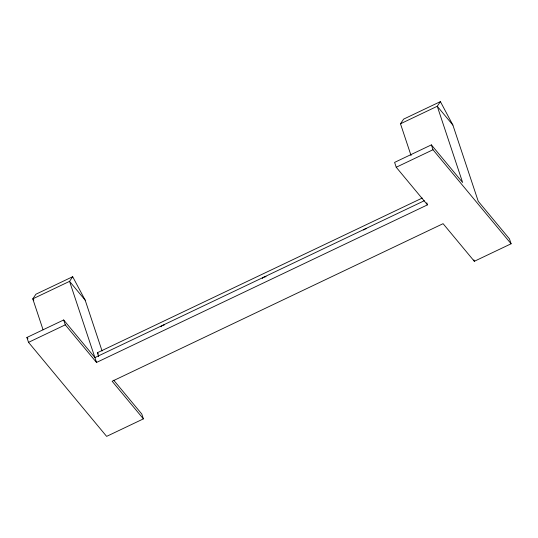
<?xml version="1.0" encoding="UTF-8"?>
<svg xmlns="http://www.w3.org/2000/svg" width="538" height="538" viewBox="0 0 538 538"><rect width="100%" height="100%" fill="white"/><g stroke="black" fill="none" stroke-linecap="round" stroke-linejoin="round"><path stroke-width="0.81" d="M102.079 350.984L85.179 300.164L72.691 276.714L69.557 281.354L32.784 298.866L43.087 329.834M411.052 155.536L400.487 123.774L403.628 119.127L440.4 101.621L452.882 125.065L478.242 201.299L509.479 238.912L511.1 243.781L474.328 261.286L443.09 223.674L112.153 381.26L143.397 418.873L106.625 436.379L28.521 342.35L26.9 337.481L63.672 319.969L94.91 357.588L424.334 200.721M440.4 101.621L437.26 106.262L400.487 123.774M72.691 276.714L35.925 294.219L32.784 298.866L33.827 300.117M452.882 125.065L437.26 106.262L462.619 182.49L431.375 144.877L394.603 162.389L396.224 167.251L427.468 204.864L96.531 362.451L65.286 324.838L63.672 319.969M28.521 342.35L65.286 324.838M396.224 167.251L432.996 149.746L511.1 243.781M98.629 356.573L97.358 352.753L422.236 198.051M85.179 300.164L69.557 281.354L96.531 362.451M97.358 352.753L98.407 354.011M113.713 380.218L141.776 414.004L143.397 418.873M26.9 337.481L27.956 338.758M473.87 259.894L474.328 261.286M431.375 144.877L432.996 149.746M426.769 202.779L427.468 204.864M363.654 230.015A4.136 3.336 -39.7 0 1 366.694 228.616M262.255 278.442A4.163 3.356 -39.7 0 1 266.048 276.754M160.983 326.801A4.136 3.336 -39.7 0 1 161.151 326.6M161.413 326.317A4.136 3.336 -39.7 0 1 164.339 324.925"/></g></svg>
